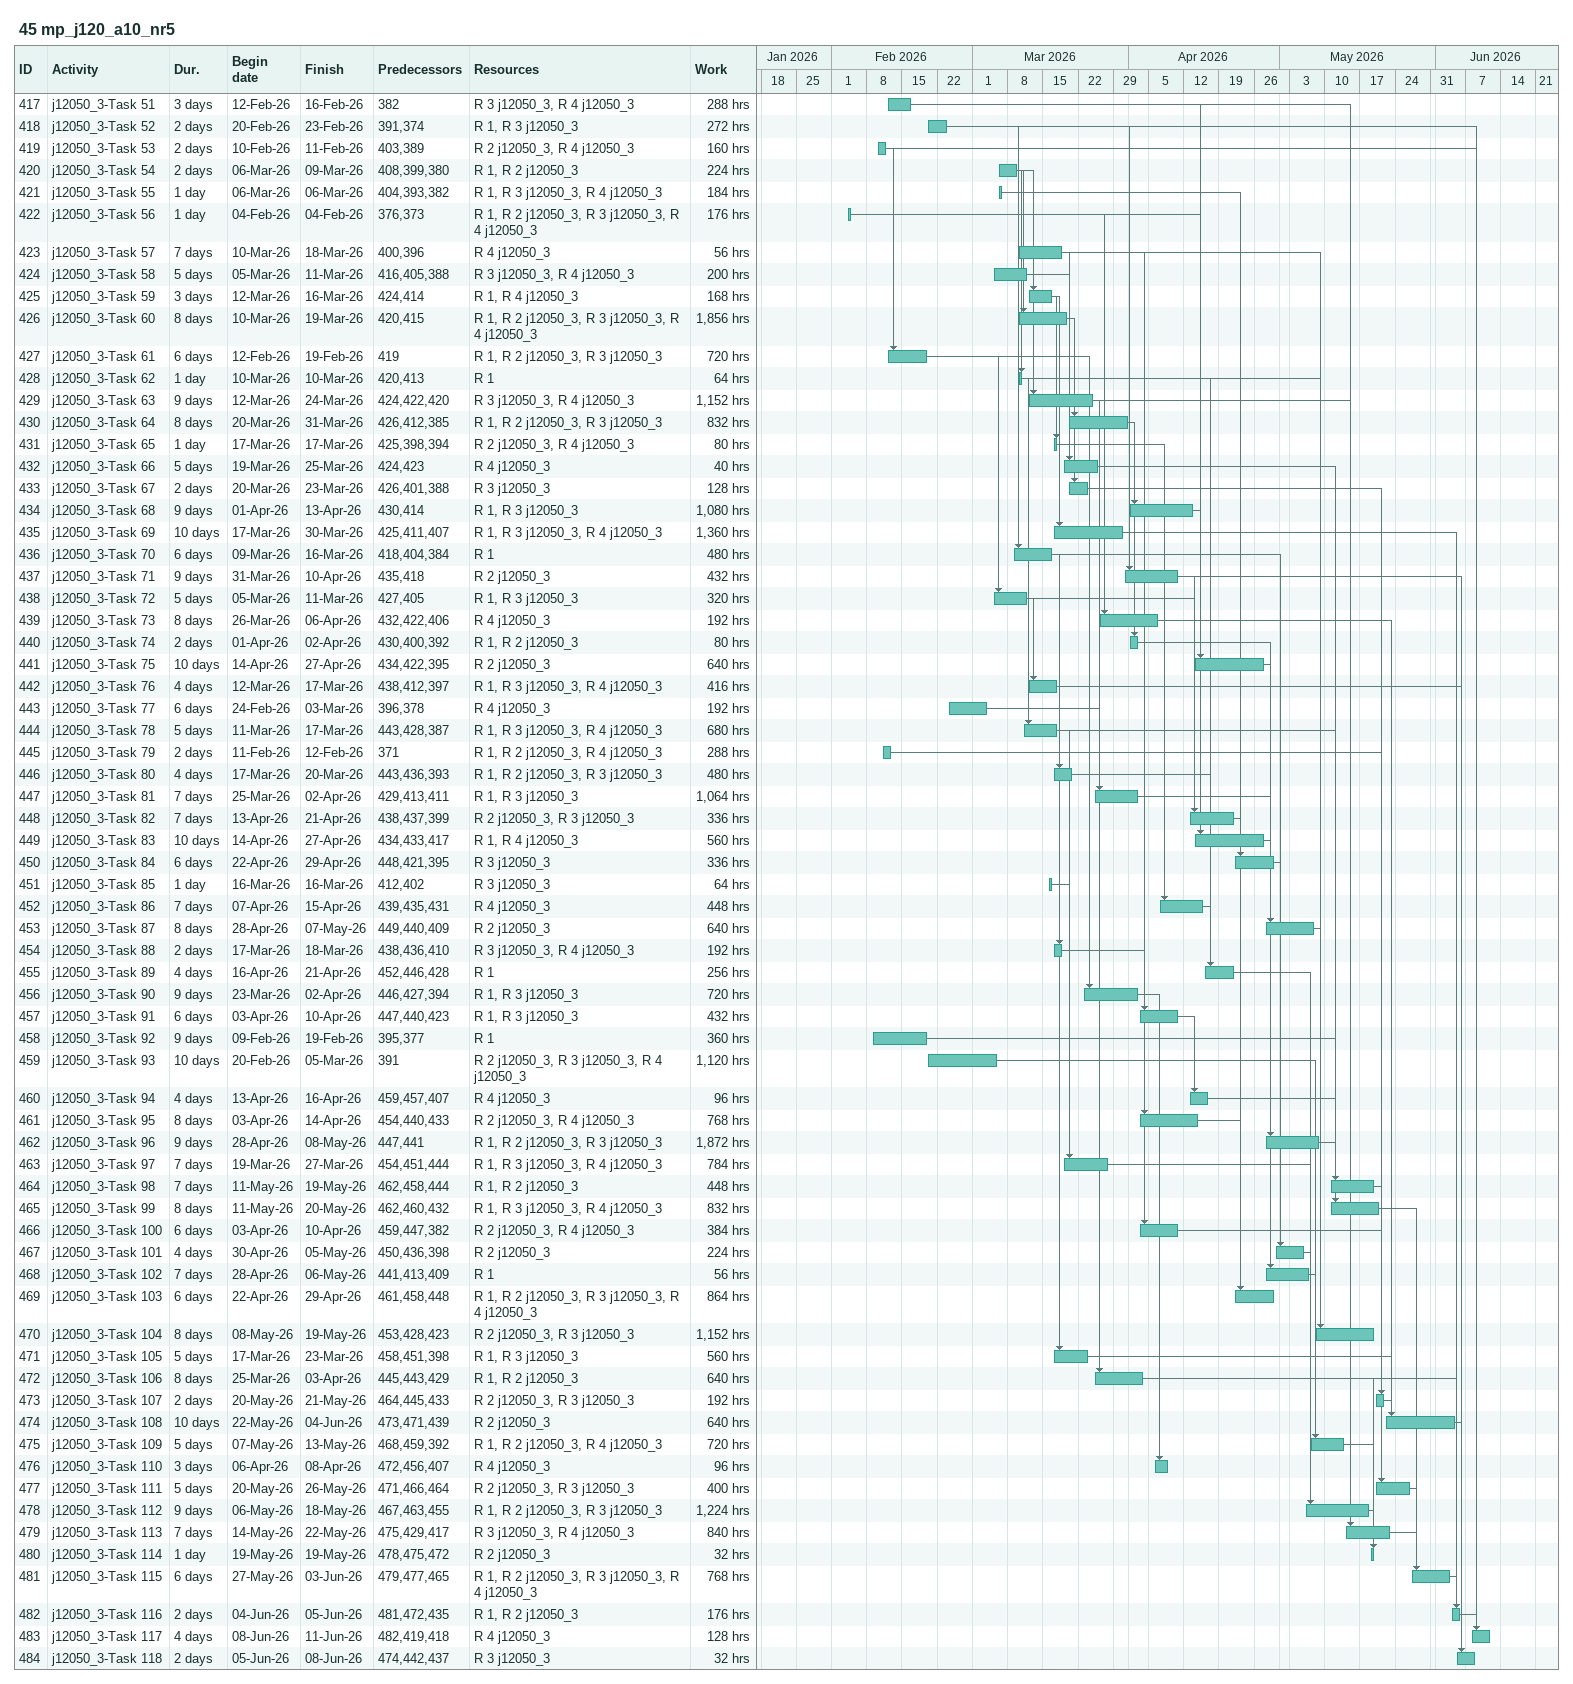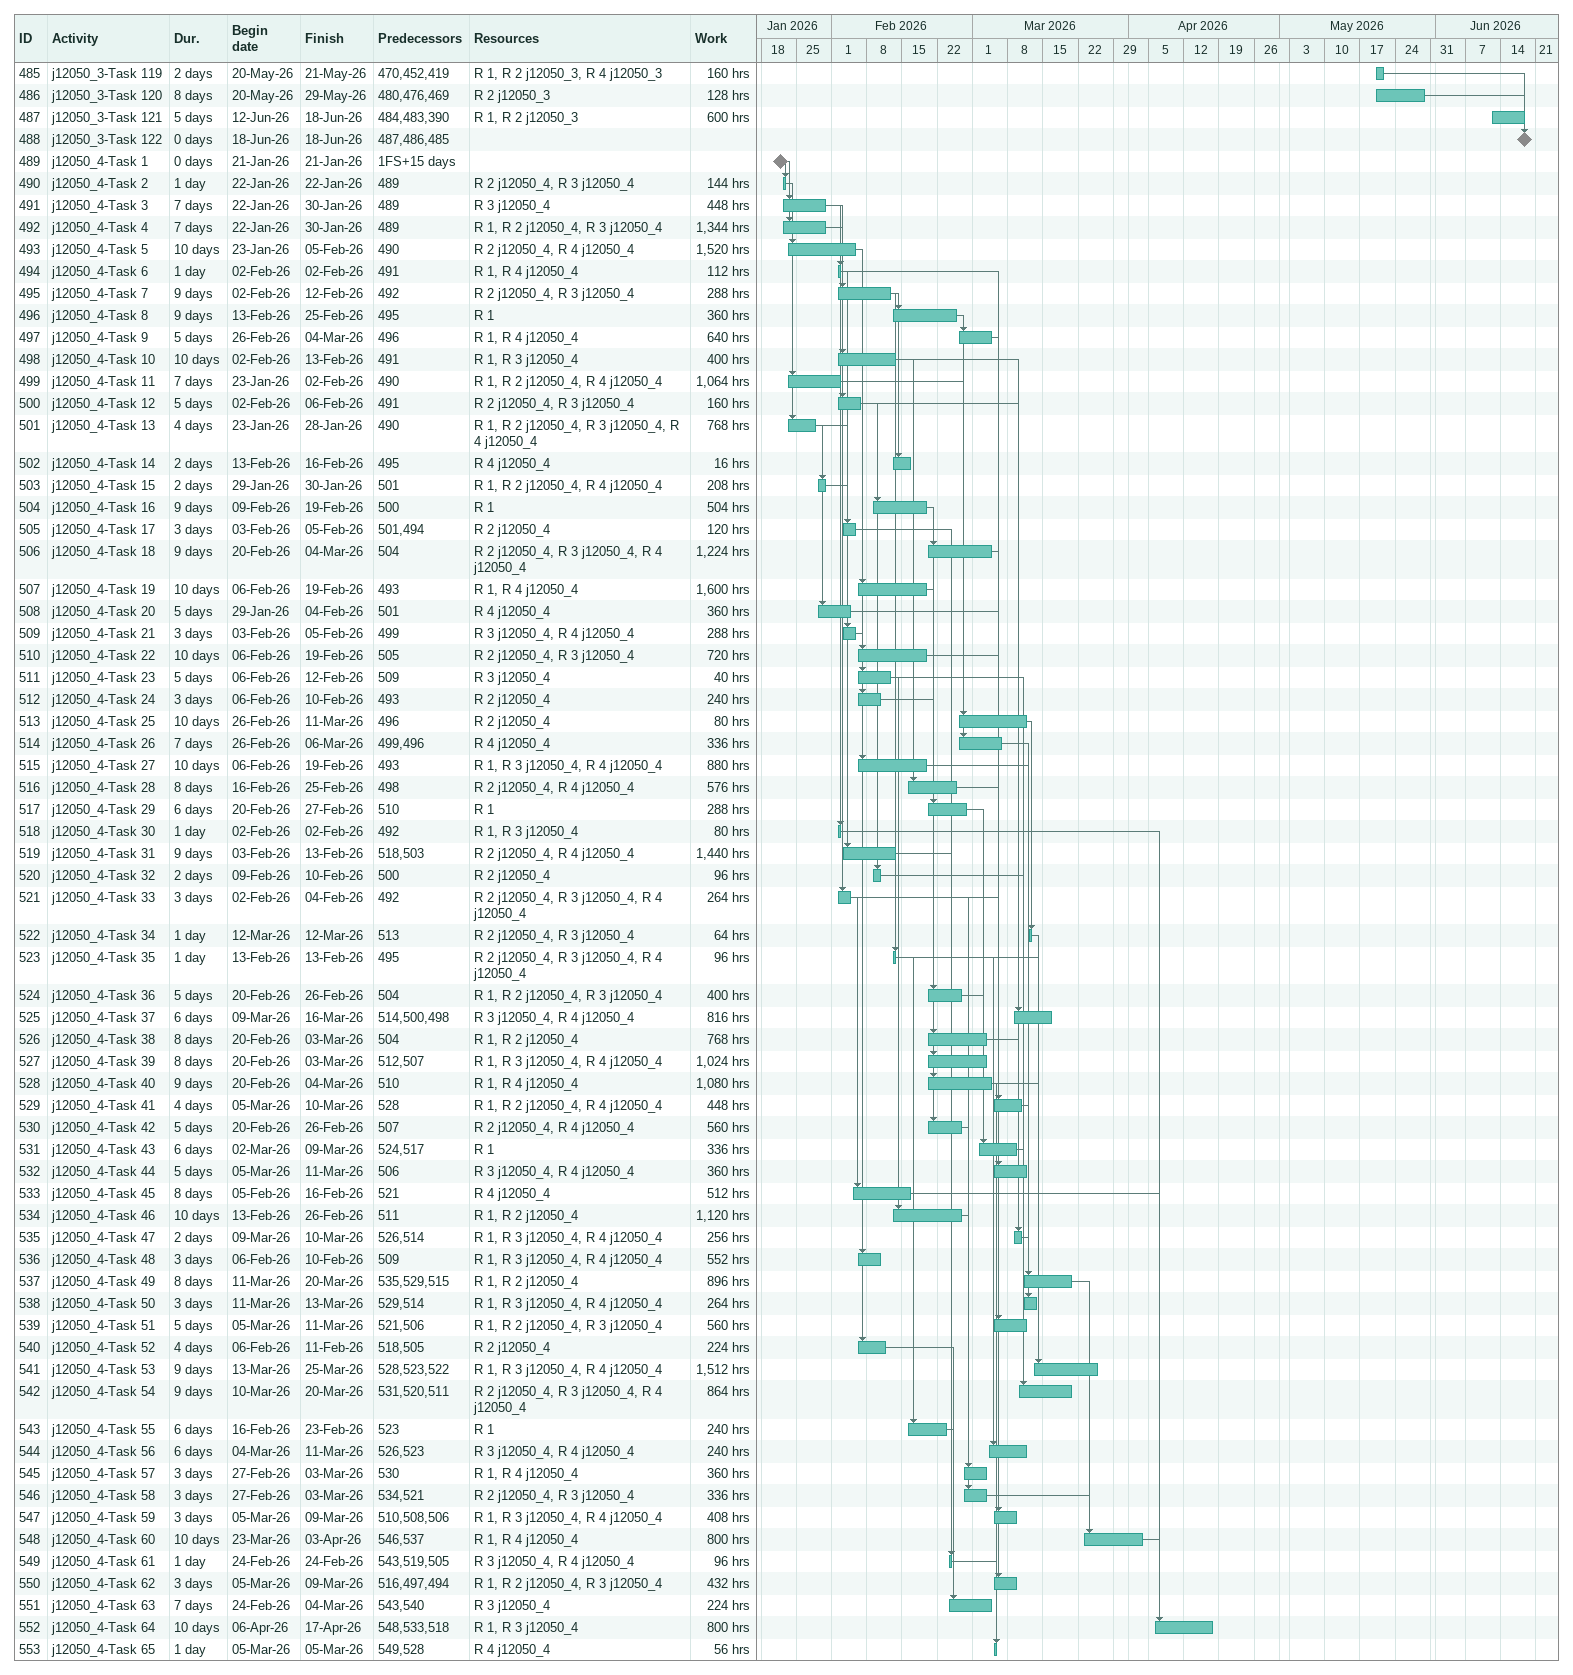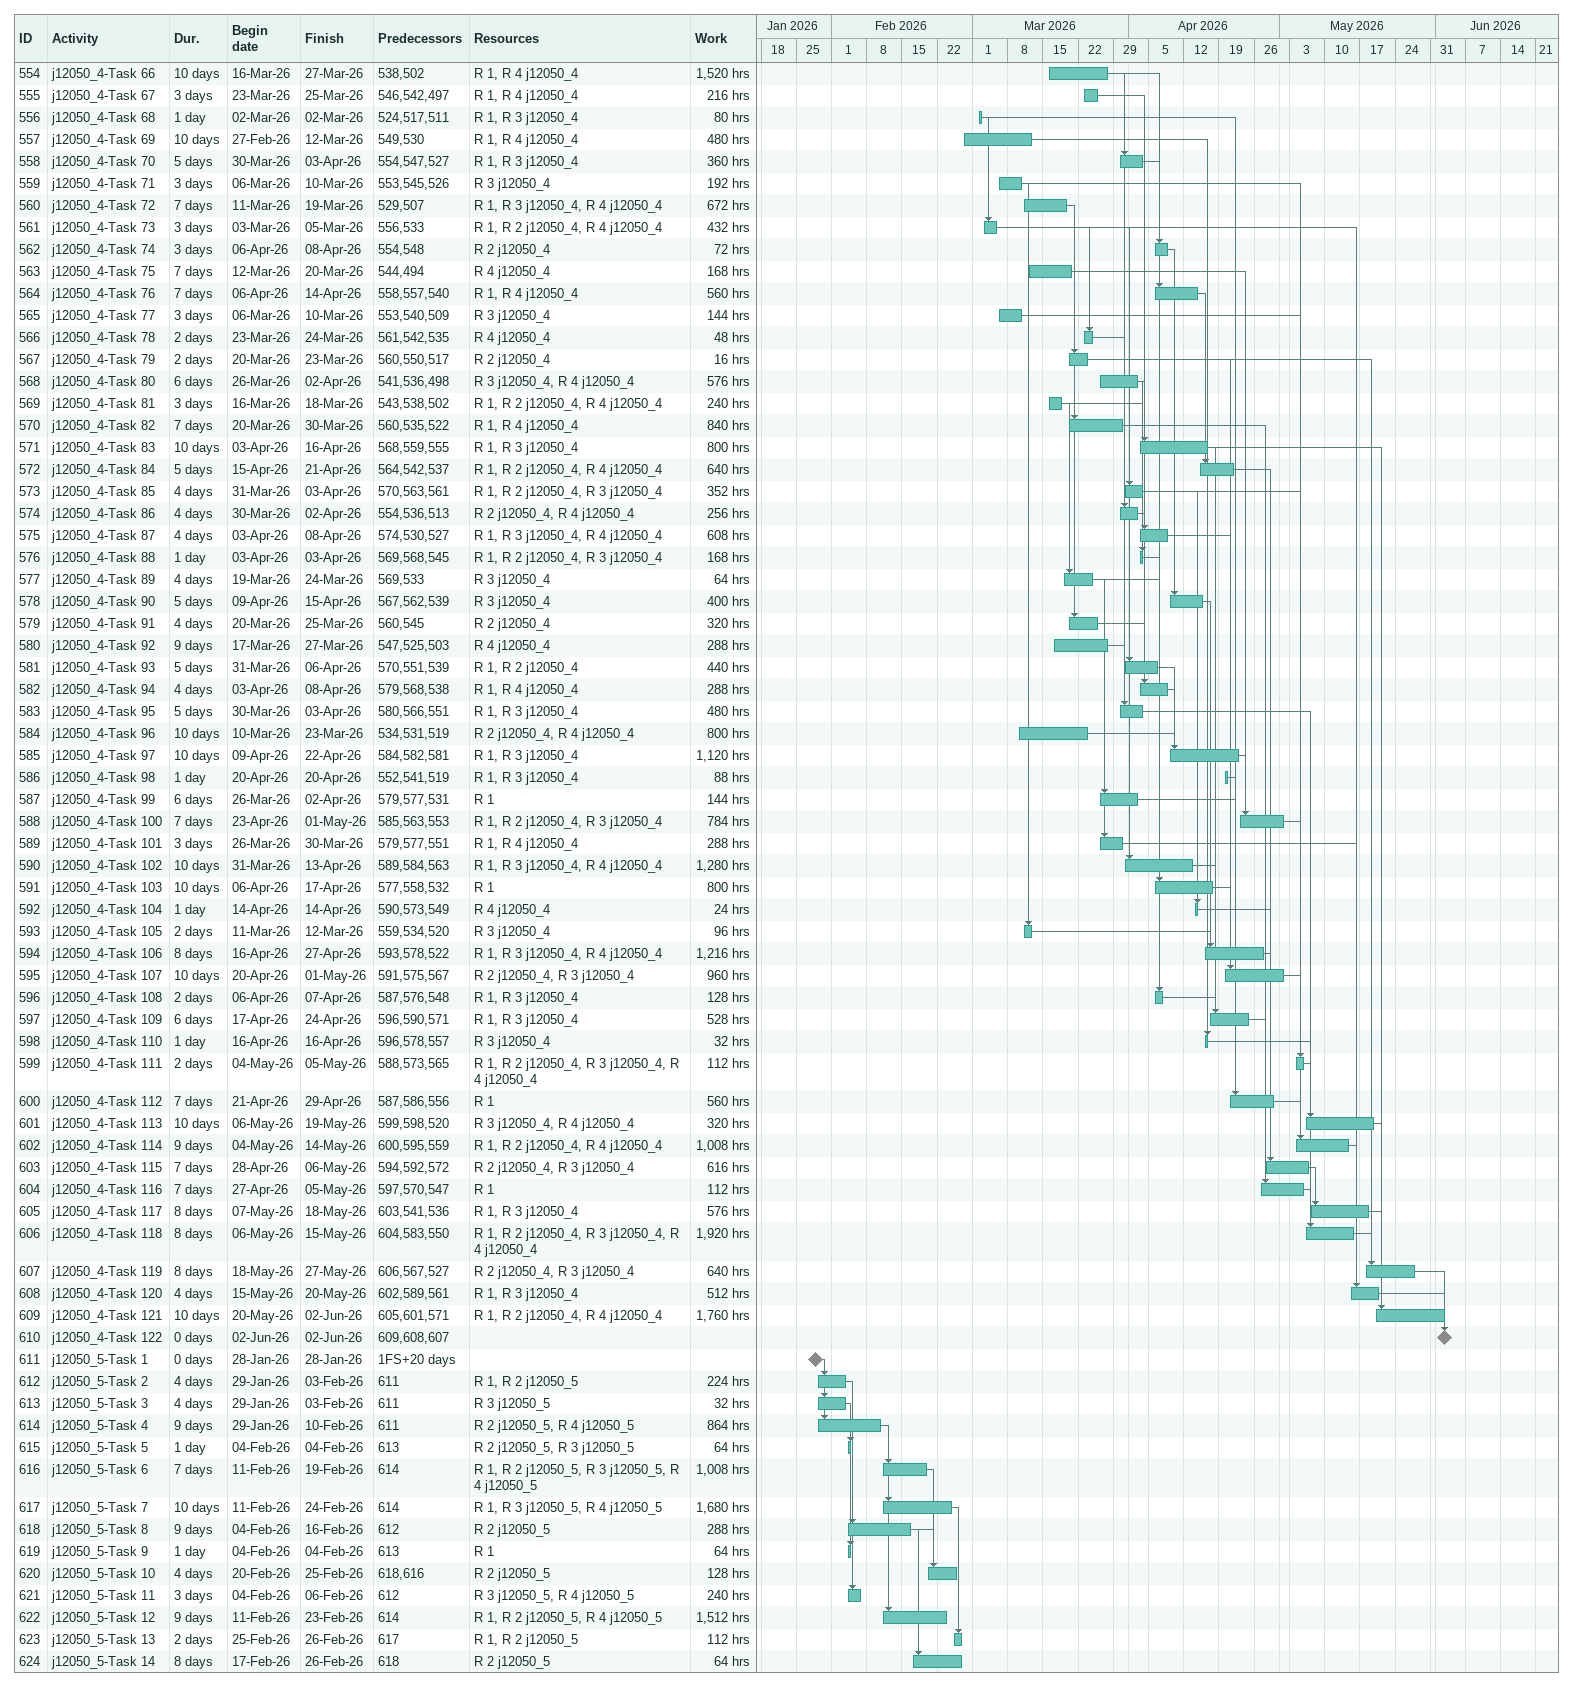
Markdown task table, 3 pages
45 mp_j120_a10_nr5

| ID | Task | Duration | Start | Finish | Predecessors | Resources | Work (h) |
|---|---|---|---|---|---|---|---|
| 417 | j12050_3-Task 51 | 3d | 2026-02-12 | 2026-02-16 | 382 | R 3 j12050_3, R 4 j12050_3 | 288 |
| 418 | j12050_3-Task 52 | 2d | 2026-02-20 | 2026-02-23 | 391, 374 | R 1, R 3 j12050_3 | 272 |
| 419 | j12050_3-Task 53 | 2d | 2026-02-10 | 2026-02-11 | 403, 389 | R 2 j12050_3, R 4 j12050_3 | 160 |
| 420 | j12050_3-Task 54 | 2d | 2026-03-06 | 2026-03-09 | 408, 399, 380 | R 1, R 2 j12050_3 | 224 |
| 421 | j12050_3-Task 55 | 1d | 2026-03-06 | 2026-03-06 | 404, 393, 382 | R 1, R 3 j12050_3, R 4 j12050_3 | 184 |
| 422 | j12050_3-Task 56 | 1d | 2026-02-04 | 2026-02-04 | 376, 373 | R 1, R 2 j12050_3, R 3 j12050_3, R 4 j12050_3 | 176 |
| 423 | j12050_3-Task 57 | 7d | 2026-03-10 | 2026-03-18 | 400, 396 | R 4 j12050_3 | 56 |
| 424 | j12050_3-Task 58 | 5d | 2026-03-05 | 2026-03-11 | 416, 405, 388 | R 3 j12050_3, R 4 j12050_3 | 200 |
| 425 | j12050_3-Task 59 | 3d | 2026-03-12 | 2026-03-16 | 424, 414 | R 1, R 4 j12050_3 | 168 |
| 426 | j12050_3-Task 60 | 8d | 2026-03-10 | 2026-03-19 | 420, 415 | R 1, R 2 j12050_3, R 3 j12050_3, R 4 j12050_3 | 1856 |
| 427 | j12050_3-Task 61 | 6d | 2026-02-12 | 2026-02-19 | 419 | R 1, R 2 j12050_3, R 3 j12050_3 | 720 |
| 428 | j12050_3-Task 62 | 1d | 2026-03-10 | 2026-03-10 | 420, 413 | R 1 | 64 |
| 429 | j12050_3-Task 63 | 9d | 2026-03-12 | 2026-03-24 | 424, 422, 420 | R 3 j12050_3, R 4 j12050_3 | 1152 |
| 430 | j12050_3-Task 64 | 8d | 2026-03-20 | 2026-03-31 | 426, 412, 385 | R 1, R 2 j12050_3, R 3 j12050_3 | 832 |
| 431 | j12050_3-Task 65 | 1d | 2026-03-17 | 2026-03-17 | 425, 398, 394 | R 2 j12050_3, R 4 j12050_3 | 80 |
| 432 | j12050_3-Task 66 | 5d | 2026-03-19 | 2026-03-25 | 424, 423 | R 4 j12050_3 | 40 |
| 433 | j12050_3-Task 67 | 2d | 2026-03-20 | 2026-03-23 | 426, 401, 388 | R 3 j12050_3 | 128 |
| 434 | j12050_3-Task 68 | 9d | 2026-04-01 | 2026-04-13 | 430, 414 | R 1, R 3 j12050_3 | 1080 |
| 435 | j12050_3-Task 69 | 10d | 2026-03-17 | 2026-03-30 | 425, 411, 407 | R 1, R 3 j12050_3, R 4 j12050_3 | 1360 |
| 436 | j12050_3-Task 70 | 6d | 2026-03-09 | 2026-03-16 | 418, 404, 384 | R 1 | 480 |
| 437 | j12050_3-Task 71 | 9d | 2026-03-31 | 2026-04-10 | 435, 418 | R 2 j12050_3 | 432 |
| 438 | j12050_3-Task 72 | 5d | 2026-03-05 | 2026-03-11 | 427, 405 | R 1, R 3 j12050_3 | 320 |
| 439 | j12050_3-Task 73 | 8d | 2026-03-26 | 2026-04-06 | 432, 422, 406 | R 4 j12050_3 | 192 |
| 440 | j12050_3-Task 74 | 2d | 2026-04-01 | 2026-04-02 | 430, 400, 392 | R 1, R 2 j12050_3 | 80 |
| 441 | j12050_3-Task 75 | 10d | 2026-04-14 | 2026-04-27 | 434, 422, 395 | R 2 j12050_3 | 640 |
| 442 | j12050_3-Task 76 | 4d | 2026-03-12 | 2026-03-17 | 438, 412, 397 | R 1, R 3 j12050_3, R 4 j12050_3 | 416 |
| 443 | j12050_3-Task 77 | 6d | 2026-02-24 | 2026-03-03 | 396, 378 | R 4 j12050_3 | 192 |
| 444 | j12050_3-Task 78 | 5d | 2026-03-11 | 2026-03-17 | 443, 428, 387 | R 1, R 3 j12050_3, R 4 j12050_3 | 680 |
| 445 | j12050_3-Task 79 | 2d | 2026-02-11 | 2026-02-12 | 371 | R 1, R 2 j12050_3, R 4 j12050_3 | 288 |
| 446 | j12050_3-Task 80 | 4d | 2026-03-17 | 2026-03-20 | 443, 436, 393 | R 1, R 2 j12050_3, R 3 j12050_3 | 480 |
| 447 | j12050_3-Task 81 | 7d | 2026-03-25 | 2026-04-02 | 429, 413, 411 | R 1, R 3 j12050_3 | 1064 |
| 448 | j12050_3-Task 82 | 7d | 2026-04-13 | 2026-04-21 | 438, 437, 399 | R 2 j12050_3, R 3 j12050_3 | 336 |
| 449 | j12050_3-Task 83 | 10d | 2026-04-14 | 2026-04-27 | 434, 433, 417 | R 1, R 4 j12050_3 | 560 |
| 450 | j12050_3-Task 84 | 6d | 2026-04-22 | 2026-04-29 | 448, 421, 395 | R 3 j12050_3 | 336 |
| 451 | j12050_3-Task 85 | 1d | 2026-03-16 | 2026-03-16 | 412, 402 | R 3 j12050_3 | 64 |
| 452 | j12050_3-Task 86 | 7d | 2026-04-07 | 2026-04-15 | 439, 435, 431 | R 4 j12050_3 | 448 |
| 453 | j12050_3-Task 87 | 8d | 2026-04-28 | 2026-05-07 | 449, 440, 409 | R 2 j12050_3 | 640 |
| 454 | j12050_3-Task 88 | 2d | 2026-03-17 | 2026-03-18 | 438, 436, 410 | R 3 j12050_3, R 4 j12050_3 | 192 |
| 455 | j12050_3-Task 89 | 4d | 2026-04-16 | 2026-04-21 | 452, 446, 428 | R 1 | 256 |
| 456 | j12050_3-Task 90 | 9d | 2026-03-23 | 2026-04-02 | 446, 427, 394 | R 1, R 3 j12050_3 | 720 |
| 457 | j12050_3-Task 91 | 6d | 2026-04-03 | 2026-04-10 | 447, 440, 423 | R 1, R 3 j12050_3 | 432 |
| 458 | j12050_3-Task 92 | 9d | 2026-02-09 | 2026-02-19 | 395, 377 | R 1 | 360 |
| 459 | j12050_3-Task 93 | 10d | 2026-02-20 | 2026-03-05 | 391 | R 2 j12050_3, R 3 j12050_3, R 4 j12050_3 | 1120 |
| 460 | j12050_3-Task 94 | 4d | 2026-04-13 | 2026-04-16 | 459, 457, 407 | R 4 j12050_3 | 96 |
| 461 | j12050_3-Task 95 | 8d | 2026-04-03 | 2026-04-14 | 454, 440, 433 | R 2 j12050_3, R 4 j12050_3 | 768 |
| 462 | j12050_3-Task 96 | 9d | 2026-04-28 | 2026-05-08 | 447, 441 | R 1, R 2 j12050_3, R 3 j12050_3 | 1872 |
| 463 | j12050_3-Task 97 | 7d | 2026-03-19 | 2026-03-27 | 454, 451, 444 | R 1, R 3 j12050_3, R 4 j12050_3 | 784 |
| 464 | j12050_3-Task 98 | 7d | 2026-05-11 | 2026-05-19 | 462, 458, 444 | R 1, R 2 j12050_3 | 448 |
| 465 | j12050_3-Task 99 | 8d | 2026-05-11 | 2026-05-20 | 462, 460, 432 | R 1, R 3 j12050_3, R 4 j12050_3 | 832 |
| 466 | j12050_3-Task 100 | 6d | 2026-04-03 | 2026-04-10 | 459, 447, 382 | R 2 j12050_3, R 4 j12050_3 | 384 |
| 467 | j12050_3-Task 101 | 4d | 2026-04-30 | 2026-05-05 | 450, 436, 398 | R 2 j12050_3 | 224 |
| 468 | j12050_3-Task 102 | 7d | 2026-04-28 | 2026-05-06 | 441, 413, 409 | R 1 | 56 |
| 469 | j12050_3-Task 103 | 6d | 2026-04-22 | 2026-04-29 | 461, 458, 448 | R 1, R 2 j12050_3, R 3 j12050_3, R 4 j12050_3 | 864 |
| 470 | j12050_3-Task 104 | 8d | 2026-05-08 | 2026-05-19 | 453, 428, 423 | R 2 j12050_3, R 3 j12050_3 | 1152 |
| 471 | j12050_3-Task 105 | 5d | 2026-03-17 | 2026-03-23 | 458, 451, 398 | R 1, R 3 j12050_3 | 560 |
| 472 | j12050_3-Task 106 | 8d | 2026-03-25 | 2026-04-03 | 445, 443, 429 | R 1, R 2 j12050_3 | 640 |
| 473 | j12050_3-Task 107 | 2d | 2026-05-20 | 2026-05-21 | 464, 445, 433 | R 2 j12050_3, R 3 j12050_3 | 192 |
| 474 | j12050_3-Task 108 | 10d | 2026-05-22 | 2026-06-04 | 473, 471, 439 | R 2 j12050_3 | 640 |
| 475 | j12050_3-Task 109 | 5d | 2026-05-07 | 2026-05-13 | 468, 459, 392 | R 1, R 2 j12050_3, R 4 j12050_3 | 720 |
| 476 | j12050_3-Task 110 | 3d | 2026-04-06 | 2026-04-08 | 472, 456, 407 | R 4 j12050_3 | 96 |
| 477 | j12050_3-Task 111 | 5d | 2026-05-20 | 2026-05-26 | 471, 466, 464 | R 2 j12050_3, R 3 j12050_3 | 400 |
| 478 | j12050_3-Task 112 | 9d | 2026-05-06 | 2026-05-18 | 467, 463, 455 | R 1, R 2 j12050_3, R 3 j12050_3 | 1224 |
| 479 | j12050_3-Task 113 | 7d | 2026-05-14 | 2026-05-22 | 475, 429, 417 | R 3 j12050_3, R 4 j12050_3 | 840 |
| 480 | j12050_3-Task 114 | 1d | 2026-05-19 | 2026-05-19 | 478, 475, 472 | R 2 j12050_3 | 32 |
| 481 | j12050_3-Task 115 | 6d | 2026-05-27 | 2026-06-03 | 479, 477, 465 | R 1, R 2 j12050_3, R 3 j12050_3, R 4 j12050_3 | 768 |
| 482 | j12050_3-Task 116 | 2d | 2026-06-04 | 2026-06-05 | 481, 472, 435 | R 1, R 2 j12050_3 | 176 |
| 483 | j12050_3-Task 117 | 4d | 2026-06-08 | 2026-06-11 | 482, 419, 418 | R 4 j12050_3 | 128 |
| 484 | j12050_3-Task 118 | 2d | 2026-06-05 | 2026-06-08 | 474, 442, 437 | R 3 j12050_3 | 32 |
| 485 | j12050_3-Task 119 | 2d | 2026-05-20 | 2026-05-21 | 470, 452, 419 | R 1, R 2 j12050_3, R 4 j12050_3 | 160 |
| 486 | j12050_3-Task 120 | 8d | 2026-05-20 | 2026-05-29 | 480, 476, 469 | R 2 j12050_3 | 128 |
| 487 | j12050_3-Task 121 | 5d | 2026-06-12 | 2026-06-18 | 484, 483, 390 | R 1, R 2 j12050_3 | 600 |
| 488 | j12050_3-Task 122 | 0d | 2026-06-18 | 2026-06-18 | 487, 486, 485 |  |  |
| 489 | j12050_4-Task 1 | 0d | 2026-01-21 | 2026-01-21 | 1FS+15d |  |  |
| 490 | j12050_4-Task 2 | 1d | 2026-01-22 | 2026-01-22 | 489 | R 2 j12050_4, R 3 j12050_4 | 144 |
| 491 | j12050_4-Task 3 | 7d | 2026-01-22 | 2026-01-30 | 489 | R 3 j12050_4 | 448 |
| 492 | j12050_4-Task 4 | 7d | 2026-01-22 | 2026-01-30 | 489 | R 1, R 2 j12050_4, R 3 j12050_4 | 1344 |
| 493 | j12050_4-Task 5 | 10d | 2026-01-23 | 2026-02-05 | 490 | R 2 j12050_4, R 4 j12050_4 | 1520 |
| 494 | j12050_4-Task 6 | 1d | 2026-02-02 | 2026-02-02 | 491 | R 1, R 4 j12050_4 | 112 |
| 495 | j12050_4-Task 7 | 9d | 2026-02-02 | 2026-02-12 | 492 | R 2 j12050_4, R 3 j12050_4 | 288 |
| 496 | j12050_4-Task 8 | 9d | 2026-02-13 | 2026-02-25 | 495 | R 1 | 360 |
| 497 | j12050_4-Task 9 | 5d | 2026-02-26 | 2026-03-04 | 496 | R 1, R 4 j12050_4 | 640 |
| 498 | j12050_4-Task 10 | 10d | 2026-02-02 | 2026-02-13 | 491 | R 1, R 3 j12050_4 | 400 |
| 499 | j12050_4-Task 11 | 7d | 2026-01-23 | 2026-02-02 | 490 | R 1, R 2 j12050_4, R 4 j12050_4 | 1064 |
| 500 | j12050_4-Task 12 | 5d | 2026-02-02 | 2026-02-06 | 491 | R 2 j12050_4, R 3 j12050_4 | 160 |
| 501 | j12050_4-Task 13 | 4d | 2026-01-23 | 2026-01-28 | 490 | R 1, R 2 j12050_4, R 3 j12050_4, R 4 j12050_4 | 768 |
| 502 | j12050_4-Task 14 | 2d | 2026-02-13 | 2026-02-16 | 495 | R 4 j12050_4 | 16 |
| 503 | j12050_4-Task 15 | 2d | 2026-01-29 | 2026-01-30 | 501 | R 1, R 2 j12050_4, R 4 j12050_4 | 208 |
| 504 | j12050_4-Task 16 | 9d | 2026-02-09 | 2026-02-19 | 500 | R 1 | 504 |
| 505 | j12050_4-Task 17 | 3d | 2026-02-03 | 2026-02-05 | 501, 494 | R 2 j12050_4 | 120 |
| 506 | j12050_4-Task 18 | 9d | 2026-02-20 | 2026-03-04 | 504 | R 2 j12050_4, R 3 j12050_4, R 4 j12050_4 | 1224 |
| 507 | j12050_4-Task 19 | 10d | 2026-02-06 | 2026-02-19 | 493 | R 1, R 4 j12050_4 | 1600 |
| 508 | j12050_4-Task 20 | 5d | 2026-01-29 | 2026-02-04 | 501 | R 4 j12050_4 | 360 |
| 509 | j12050_4-Task 21 | 3d | 2026-02-03 | 2026-02-05 | 499 | R 3 j12050_4, R 4 j12050_4 | 288 |
| 510 | j12050_4-Task 22 | 10d | 2026-02-06 | 2026-02-19 | 505 | R 2 j12050_4, R 3 j12050_4 | 720 |
| 511 | j12050_4-Task 23 | 5d | 2026-02-06 | 2026-02-12 | 509 | R 3 j12050_4 | 40 |
| 512 | j12050_4-Task 24 | 3d | 2026-02-06 | 2026-02-10 | 493 | R 2 j12050_4 | 240 |
| 513 | j12050_4-Task 25 | 10d | 2026-02-26 | 2026-03-11 | 496 | R 2 j12050_4 | 80 |
| 514 | j12050_4-Task 26 | 7d | 2026-02-26 | 2026-03-06 | 499, 496 | R 4 j12050_4 | 336 |
| 515 | j12050_4-Task 27 | 10d | 2026-02-06 | 2026-02-19 | 493 | R 1, R 3 j12050_4, R 4 j12050_4 | 880 |
| 516 | j12050_4-Task 28 | 8d | 2026-02-16 | 2026-02-25 | 498 | R 2 j12050_4, R 4 j12050_4 | 576 |
| 517 | j12050_4-Task 29 | 6d | 2026-02-20 | 2026-02-27 | 510 | R 1 | 288 |
| 518 | j12050_4-Task 30 | 1d | 2026-02-02 | 2026-02-02 | 492 | R 1, R 3 j12050_4 | 80 |
| 519 | j12050_4-Task 31 | 9d | 2026-02-03 | 2026-02-13 | 518, 503 | R 2 j12050_4, R 4 j12050_4 | 1440 |
| 520 | j12050_4-Task 32 | 2d | 2026-02-09 | 2026-02-10 | 500 | R 2 j12050_4 | 96 |
| 521 | j12050_4-Task 33 | 3d | 2026-02-02 | 2026-02-04 | 492 | R 2 j12050_4, R 3 j12050_4, R 4 j12050_4 | 264 |
| 522 | j12050_4-Task 34 | 1d | 2026-03-12 | 2026-03-12 | 513 | R 2 j12050_4, R 3 j12050_4 | 64 |
| 523 | j12050_4-Task 35 | 1d | 2026-02-13 | 2026-02-13 | 495 | R 2 j12050_4, R 3 j12050_4, R 4 j12050_4 | 96 |
| 524 | j12050_4-Task 36 | 5d | 2026-02-20 | 2026-02-26 | 504 | R 1, R 2 j12050_4, R 3 j12050_4 | 400 |
| 525 | j12050_4-Task 37 | 6d | 2026-03-09 | 2026-03-16 | 514, 500, 498 | R 3 j12050_4, R 4 j12050_4 | 816 |
| 526 | j12050_4-Task 38 | 8d | 2026-02-20 | 2026-03-03 | 504 | R 1, R 2 j12050_4 | 768 |
| 527 | j12050_4-Task 39 | 8d | 2026-02-20 | 2026-03-03 | 512, 507 | R 1, R 3 j12050_4, R 4 j12050_4 | 1024 |
| 528 | j12050_4-Task 40 | 9d | 2026-02-20 | 2026-03-04 | 510 | R 1, R 4 j12050_4 | 1080 |
| 529 | j12050_4-Task 41 | 4d | 2026-03-05 | 2026-03-10 | 528 | R 1, R 2 j12050_4, R 4 j12050_4 | 448 |
| 530 | j12050_4-Task 42 | 5d | 2026-02-20 | 2026-02-26 | 507 | R 2 j12050_4, R 4 j12050_4 | 560 |
| 531 | j12050_4-Task 43 | 6d | 2026-03-02 | 2026-03-09 | 524, 517 | R 1 | 336 |
| 532 | j12050_4-Task 44 | 5d | 2026-03-05 | 2026-03-11 | 506 | R 3 j12050_4, R 4 j12050_4 | 360 |
| 533 | j12050_4-Task 45 | 8d | 2026-02-05 | 2026-02-16 | 521 | R 4 j12050_4 | 512 |
| 534 | j12050_4-Task 46 | 10d | 2026-02-13 | 2026-02-26 | 511 | R 1, R 2 j12050_4 | 1120 |
| 535 | j12050_4-Task 47 | 2d | 2026-03-09 | 2026-03-10 | 526, 514 | R 1, R 3 j12050_4, R 4 j12050_4 | 256 |
| 536 | j12050_4-Task 48 | 3d | 2026-02-06 | 2026-02-10 | 509 | R 1, R 3 j12050_4, R 4 j12050_4 | 552 |
| 537 | j12050_4-Task 49 | 8d | 2026-03-11 | 2026-03-20 | 535, 529, 515 | R 1, R 2 j12050_4 | 896 |
| 538 | j12050_4-Task 50 | 3d | 2026-03-11 | 2026-03-13 | 529, 514 | R 1, R 3 j12050_4, R 4 j12050_4 | 264 |
| 539 | j12050_4-Task 51 | 5d | 2026-03-05 | 2026-03-11 | 521, 506 | R 1, R 2 j12050_4, R 3 j12050_4 | 560 |
| 540 | j12050_4-Task 52 | 4d | 2026-02-06 | 2026-02-11 | 518, 505 | R 2 j12050_4 | 224 |
| 541 | j12050_4-Task 53 | 9d | 2026-03-13 | 2026-03-25 | 528, 523, 522 | R 1, R 3 j12050_4, R 4 j12050_4 | 1512 |
| 542 | j12050_4-Task 54 | 9d | 2026-03-10 | 2026-03-20 | 531, 520, 511 | R 2 j12050_4, R 3 j12050_4, R 4 j12050_4 | 864 |
| 543 | j12050_4-Task 55 | 6d | 2026-02-16 | 2026-02-23 | 523 | R 1 | 240 |
| 544 | j12050_4-Task 56 | 6d | 2026-03-04 | 2026-03-11 | 526, 523 | R 3 j12050_4, R 4 j12050_4 | 240 |
| 545 | j12050_4-Task 57 | 3d | 2026-02-27 | 2026-03-03 | 530 | R 1, R 4 j12050_4 | 360 |
| 546 | j12050_4-Task 58 | 3d | 2026-02-27 | 2026-03-03 | 534, 521 | R 2 j12050_4, R 3 j12050_4 | 336 |
| 547 | j12050_4-Task 59 | 3d | 2026-03-05 | 2026-03-09 | 510, 508, 506 | R 1, R 3 j12050_4, R 4 j12050_4 | 408 |
| 548 | j12050_4-Task 60 | 10d | 2026-03-23 | 2026-04-03 | 546, 537 | R 1, R 4 j12050_4 | 800 |
| 549 | j12050_4-Task 61 | 1d | 2026-02-24 | 2026-02-24 | 543, 519, 505 | R 3 j12050_4, R 4 j12050_4 | 96 |
| 550 | j12050_4-Task 62 | 3d | 2026-03-05 | 2026-03-09 | 516, 497, 494 | R 1, R 2 j12050_4, R 3 j12050_4 | 432 |
| 551 | j12050_4-Task 63 | 7d | 2026-02-24 | 2026-03-04 | 543, 540 | R 3 j12050_4 | 224 |
| 552 | j12050_4-Task 64 | 10d | 2026-04-06 | 2026-04-17 | 548, 533, 518 | R 1, R 3 j12050_4 | 800 |
| 553 | j12050_4-Task 65 | 1d | 2026-03-05 | 2026-03-05 | 549, 528 | R 4 j12050_4 | 56 |
| 554 | j12050_4-Task 66 | 10d | 2026-03-16 | 2026-03-27 | 538, 502 | R 1, R 4 j12050_4 | 1520 |
| 555 | j12050_4-Task 67 | 3d | 2026-03-23 | 2026-03-25 | 546, 542, 497 | R 1, R 4 j12050_4 | 216 |
| 556 | j12050_4-Task 68 | 1d | 2026-03-02 | 2026-03-02 | 524, 517, 511 | R 1, R 3 j12050_4 | 80 |
| 557 | j12050_4-Task 69 | 10d | 2026-02-27 | 2026-03-12 | 549, 530 | R 1, R 4 j12050_4 | 480 |
| 558 | j12050_4-Task 70 | 5d | 2026-03-30 | 2026-04-03 | 554, 547, 527 | R 1, R 3 j12050_4 | 360 |
| 559 | j12050_4-Task 71 | 3d | 2026-03-06 | 2026-03-10 | 553, 545, 526 | R 3 j12050_4 | 192 |
| 560 | j12050_4-Task 72 | 7d | 2026-03-11 | 2026-03-19 | 529, 507 | R 1, R 3 j12050_4, R 4 j12050_4 | 672 |
| 561 | j12050_4-Task 73 | 3d | 2026-03-03 | 2026-03-05 | 556, 533 | R 1, R 2 j12050_4, R 4 j12050_4 | 432 |
| 562 | j12050_4-Task 74 | 3d | 2026-04-06 | 2026-04-08 | 554, 548 | R 2 j12050_4 | 72 |
| 563 | j12050_4-Task 75 | 7d | 2026-03-12 | 2026-03-20 | 544, 494 | R 4 j12050_4 | 168 |
| 564 | j12050_4-Task 76 | 7d | 2026-04-06 | 2026-04-14 | 558, 557, 540 | R 1, R 4 j12050_4 | 560 |
| 565 | j12050_4-Task 77 | 3d | 2026-03-06 | 2026-03-10 | 553, 540, 509 | R 3 j12050_4 | 144 |
| 566 | j12050_4-Task 78 | 2d | 2026-03-23 | 2026-03-24 | 561, 542, 535 | R 4 j12050_4 | 48 |
| 567 | j12050_4-Task 79 | 2d | 2026-03-20 | 2026-03-23 | 560, 550, 517 | R 2 j12050_4 | 16 |
| 568 | j12050_4-Task 80 | 6d | 2026-03-26 | 2026-04-02 | 541, 536, 498 | R 3 j12050_4, R 4 j12050_4 | 576 |
| 569 | j12050_4-Task 81 | 3d | 2026-03-16 | 2026-03-18 | 543, 538, 502 | R 1, R 2 j12050_4, R 4 j12050_4 | 240 |
| 570 | j12050_4-Task 82 | 7d | 2026-03-20 | 2026-03-30 | 560, 535, 522 | R 1, R 4 j12050_4 | 840 |
| 571 | j12050_4-Task 83 | 10d | 2026-04-03 | 2026-04-16 | 568, 559, 555 | R 1, R 3 j12050_4 | 800 |
| 572 | j12050_4-Task 84 | 5d | 2026-04-15 | 2026-04-21 | 564, 542, 537 | R 1, R 2 j12050_4, R 4 j12050_4 | 640 |
| 573 | j12050_4-Task 85 | 4d | 2026-03-31 | 2026-04-03 | 570, 563, 561 | R 1, R 2 j12050_4, R 3 j12050_4 | 352 |
| 574 | j12050_4-Task 86 | 4d | 2026-03-30 | 2026-04-02 | 554, 536, 513 | R 2 j12050_4, R 4 j12050_4 | 256 |
| 575 | j12050_4-Task 87 | 4d | 2026-04-03 | 2026-04-08 | 574, 530, 527 | R 1, R 3 j12050_4, R 4 j12050_4 | 608 |
| 576 | j12050_4-Task 88 | 1d | 2026-04-03 | 2026-04-03 | 569, 568, 545 | R 1, R 2 j12050_4, R 3 j12050_4 | 168 |
| 577 | j12050_4-Task 89 | 4d | 2026-03-19 | 2026-03-24 | 569, 533 | R 3 j12050_4 | 64 |
| 578 | j12050_4-Task 90 | 5d | 2026-04-09 | 2026-04-15 | 567, 562, 539 | R 3 j12050_4 | 400 |
| 579 | j12050_4-Task 91 | 4d | 2026-03-20 | 2026-03-25 | 560, 545 | R 2 j12050_4 | 320 |
| 580 | j12050_4-Task 92 | 9d | 2026-03-17 | 2026-03-27 | 547, 525, 503 | R 4 j12050_4 | 288 |
| 581 | j12050_4-Task 93 | 5d | 2026-03-31 | 2026-04-06 | 570, 551, 539 | R 1, R 2 j12050_4 | 440 |
| 582 | j12050_4-Task 94 | 4d | 2026-04-03 | 2026-04-08 | 579, 568, 538 | R 1, R 4 j12050_4 | 288 |
| 583 | j12050_4-Task 95 | 5d | 2026-03-30 | 2026-04-03 | 580, 566, 551 | R 1, R 3 j12050_4 | 480 |
| 584 | j12050_4-Task 96 | 10d | 2026-03-10 | 2026-03-23 | 534, 531, 519 | R 2 j12050_4, R 4 j12050_4 | 800 |
| 585 | j12050_4-Task 97 | 10d | 2026-04-09 | 2026-04-22 | 584, 582, 581 | R 1, R 3 j12050_4 | 1120 |
| 586 | j12050_4-Task 98 | 1d | 2026-04-20 | 2026-04-20 | 552, 541, 519 | R 1, R 3 j12050_4 | 88 |
| 587 | j12050_4-Task 99 | 6d | 2026-03-26 | 2026-04-02 | 579, 577, 531 | R 1 | 144 |
| 588 | j12050_4-Task 100 | 7d | 2026-04-23 | 2026-05-01 | 585, 563, 553 | R 1, R 2 j12050_4, R 3 j12050_4 | 784 |
| 589 | j12050_4-Task 101 | 3d | 2026-03-26 | 2026-03-30 | 579, 577, 551 | R 1, R 4 j12050_4 | 288 |
| 590 | j12050_4-Task 102 | 10d | 2026-03-31 | 2026-04-13 | 589, 584, 563 | R 1, R 3 j12050_4, R 4 j12050_4 | 1280 |
| 591 | j12050_4-Task 103 | 10d | 2026-04-06 | 2026-04-17 | 577, 558, 532 | R 1 | 800 |
| 592 | j12050_4-Task 104 | 1d | 2026-04-14 | 2026-04-14 | 590, 573, 549 | R 4 j12050_4 | 24 |
| 593 | j12050_4-Task 105 | 2d | 2026-03-11 | 2026-03-12 | 559, 534, 520 | R 3 j12050_4 | 96 |
| 594 | j12050_4-Task 106 | 8d | 2026-04-16 | 2026-04-27 | 593, 578, 522 | R 1, R 3 j12050_4, R 4 j12050_4 | 1216 |
| 595 | j12050_4-Task 107 | 10d | 2026-04-20 | 2026-05-01 | 591, 575, 567 | R 2 j12050_4, R 3 j12050_4 | 960 |
| 596 | j12050_4-Task 108 | 2d | 2026-04-06 | 2026-04-07 | 587, 576, 548 | R 1, R 3 j12050_4 | 128 |
| 597 | j12050_4-Task 109 | 6d | 2026-04-17 | 2026-04-24 | 596, 590, 571 | R 1, R 3 j12050_4 | 528 |
| 598 | j12050_4-Task 110 | 1d | 2026-04-16 | 2026-04-16 | 596, 578, 557 | R 3 j12050_4 | 32 |
| 599 | j12050_4-Task 111 | 2d | 2026-05-04 | 2026-05-05 | 588, 573, 565 | R 1, R 2 j12050_4, R 3 j12050_4, R 4 j12050_4 | 112 |
| 600 | j12050_4-Task 112 | 7d | 2026-04-21 | 2026-04-29 | 587, 586, 556 | R 1 | 560 |
| 601 | j12050_4-Task 113 | 10d | 2026-05-06 | 2026-05-19 | 599, 598, 520 | R 3 j12050_4, R 4 j12050_4 | 320 |
| 602 | j12050_4-Task 114 | 9d | 2026-05-04 | 2026-05-14 | 600, 595, 559 | R 1, R 2 j12050_4, R 4 j12050_4 | 1008 |
| 603 | j12050_4-Task 115 | 7d | 2026-04-28 | 2026-05-06 | 594, 592, 572 | R 2 j12050_4, R 3 j12050_4 | 616 |
| 604 | j12050_4-Task 116 | 7d | 2026-04-27 | 2026-05-05 | 597, 570, 547 | R 1 | 112 |
| 605 | j12050_4-Task 117 | 8d | 2026-05-07 | 2026-05-18 | 603, 541, 536 | R 1, R 3 j12050_4 | 576 |
| 606 | j12050_4-Task 118 | 8d | 2026-05-06 | 2026-05-15 | 604, 583, 550 | R 1, R 2 j12050_4, R 3 j12050_4, R 4 j12050_4 | 1920 |
| 607 | j12050_4-Task 119 | 8d | 2026-05-18 | 2026-05-27 | 606, 567, 527 | R 2 j12050_4, R 3 j12050_4 | 640 |
| 608 | j12050_4-Task 120 | 4d | 2026-05-15 | 2026-05-20 | 602, 589, 561 | R 1, R 3 j12050_4 | 512 |
| 609 | j12050_4-Task 121 | 10d | 2026-05-20 | 2026-06-02 | 605, 601, 571 | R 1, R 2 j12050_4, R 4 j12050_4 | 1760 |
| 610 | j12050_4-Task 122 | 0d | 2026-06-02 | 2026-06-02 | 609, 608, 607 |  |  |
| 611 | j12050_5-Task 1 | 0d | 2026-01-28 | 2026-01-28 | 1FS+20d |  |  |
| 612 | j12050_5-Task 2 | 4d | 2026-01-29 | 2026-02-03 | 611 | R 1, R 2 j12050_5 | 224 |
| 613 | j12050_5-Task 3 | 4d | 2026-01-29 | 2026-02-03 | 611 | R 3 j12050_5 | 32 |
| 614 | j12050_5-Task 4 | 9d | 2026-01-29 | 2026-02-10 | 611 | R 2 j12050_5, R 4 j12050_5 | 864 |
| 615 | j12050_5-Task 5 | 1d | 2026-02-04 | 2026-02-04 | 613 | R 2 j12050_5, R 3 j12050_5 | 64 |
| 616 | j12050_5-Task 6 | 7d | 2026-02-11 | 2026-02-19 | 614 | R 1, R 2 j12050_5, R 3 j12050_5, R 4 j12050_5 | 1008 |
| 617 | j12050_5-Task 7 | 10d | 2026-02-11 | 2026-02-24 | 614 | R 1, R 3 j12050_5, R 4 j12050_5 | 1680 |
| 618 | j12050_5-Task 8 | 9d | 2026-02-04 | 2026-02-16 | 612 | R 2 j12050_5 | 288 |
| 619 | j12050_5-Task 9 | 1d | 2026-02-04 | 2026-02-04 | 613 | R 1 | 64 |
| 620 | j12050_5-Task 10 | 4d | 2026-02-20 | 2026-02-25 | 618, 616 | R 2 j12050_5 | 128 |
| 621 | j12050_5-Task 11 | 3d | 2026-02-04 | 2026-02-06 | 612 | R 3 j12050_5, R 4 j12050_5 | 240 |
| 622 | j12050_5-Task 12 | 9d | 2026-02-11 | 2026-02-23 | 614 | R 1, R 2 j12050_5, R 4 j12050_5 | 1512 |
| 623 | j12050_5-Task 13 | 2d | 2026-02-25 | 2026-02-26 | 617 | R 1, R 2 j12050_5 | 112 |
| 624 | j12050_5-Task 14 | 8d | 2026-02-17 | 2026-02-26 | 618 | R 2 j12050_5 | 64 |
